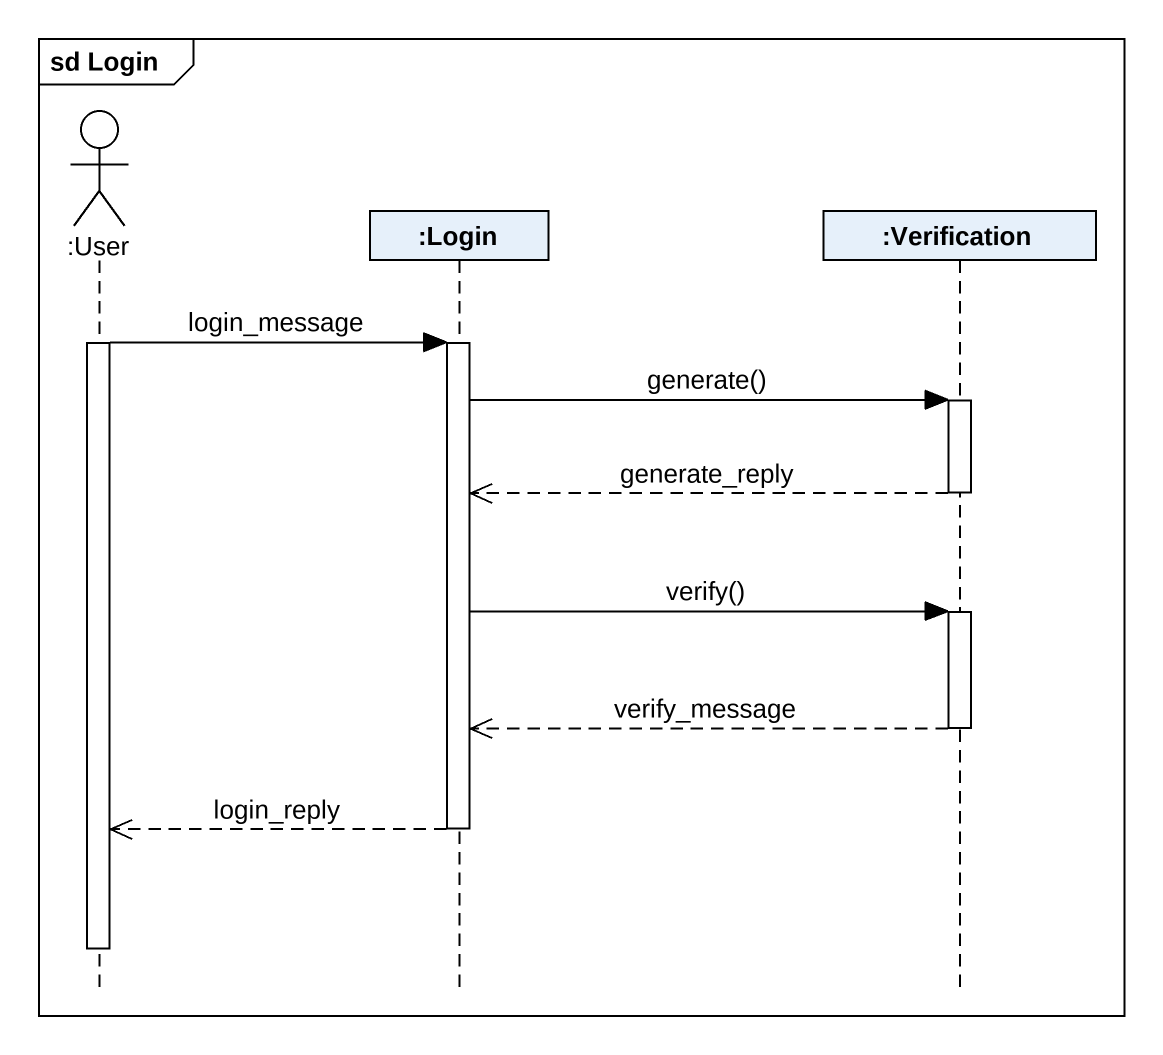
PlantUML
@startuml
mainframe sd Login
hide footbox
actor ":User" as User
participant ":Login" as Login
participant ":Verification" as Verification

activate User
User -> Login : login_message
activate Login
Login -> Verification : generate()
activate Verification
Verification -->> Login : generate_reply
deactivate Verification
Login -> Verification : verify()
activate Verification
Verification -->> Login : verify_message
deactivate Verification
Login -->> User : login_reply
deactivate Login
deactivate User
@enduml
